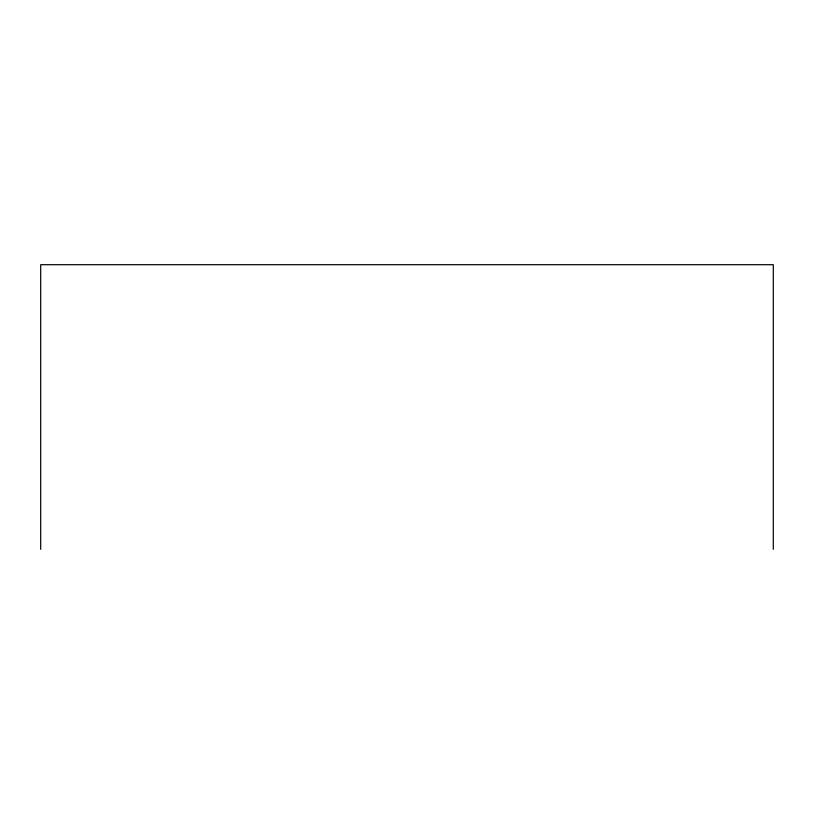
<?xml version="1.0" encoding="UTF-8"?>
<svg xmlns="http://www.w3.org/2000/svg" width="814" height="814" viewBox="0 0 814 814"><rect width="100%" height="100%" fill="white"/><g stroke="black" fill="none" stroke-linecap="round" stroke-linejoin="round"><path stroke-width="1.22" d="M773.3 549.297L773.3 264.703L40.7 264.703L40.7 549.297"/></g></svg>
